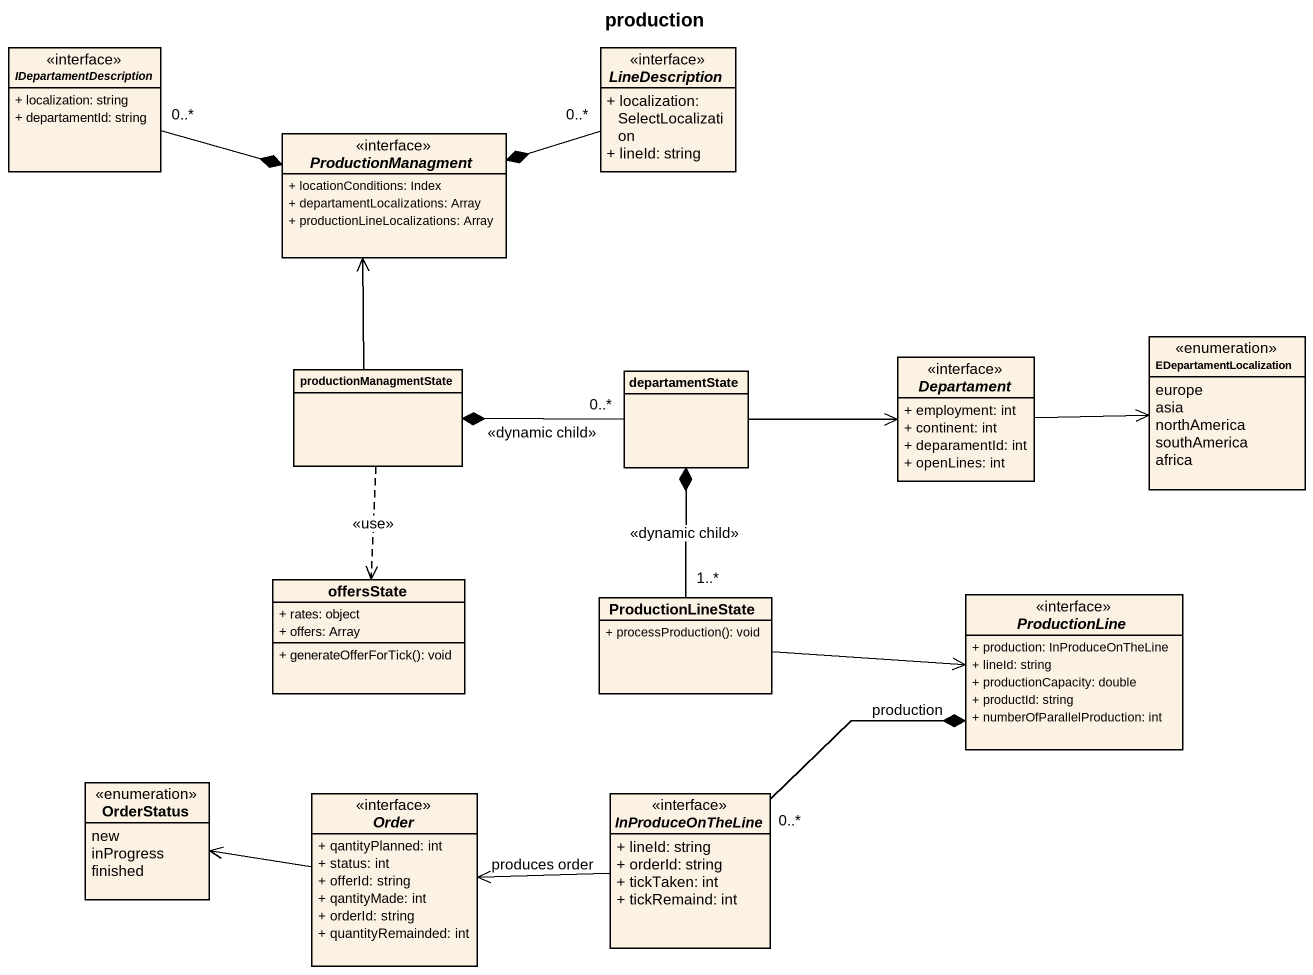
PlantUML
@startuml
title production
hide circle
hide empty members
skinparam classAttributeIconSize 0
interface IDepartamentDescription {
  + localization: string
  + departamentId: string
}
interface LineDescription {
  + localization: SelectLocalization
  + lineId: string
}
interface ProductionManagment {
  + locationConditions: Index
  + departamentLocalizations: Array
  + productionLineLocalizations: Array
}
enum EDepartamentLocalization {
  europe
  asia
  northAmerica
  southAmerica
  africa
}
class productionManagmentState
class departamentState
interface Departament {
  + employment: int
  + continent: int
  + deparamentId: int
  + openLines: int
}
class offersState {
  + rates: object
  + offers: Array
  + generateOfferForTick(): void
}
class ProductionLineState {
  + processProduction(): void
}
interface ProductionLine {
  + production: InProduceOnTheLine
  + lineId: string
  + productionCapacity: double
  + productId: string
  + numberOfParallelProduction: int
}
enum OrderStatus {
  new
  inProgress
  finished
}
interface Order {
  + qantityPlanned: int
  + status: int
  + offerId: string
  + qantityMade: int
  + orderId: string
  + quantityRemainded: int
}
interface InProduceOnTheLine {
  + lineId: string
  + orderId: string
  + tickTaken: int
  + tickRemaind: int
}
IDepartamentDescription "0..*" -right-* ProductionManagment
LineDescription "0..*" -left-* ProductionManagment
productionManagmentState -up-> ProductionManagment
productionManagmentState ..> offersState : <<use>>
departamentState "0..*" -left-* productionManagmentState : <<dynamic child>>
departamentState -right-> Departament
Departament -right-> EDepartamentLocalization
ProductionLineState "1..*" -up-* departamentState : <<dynamic child>>
ProductionLineState -right-> ProductionLine
Order -left-> OrderStatus
InProduceOnTheLine "0..*" -right-* ProductionLine : production
InProduceOnTheLine -left-> Order : produces order
@enduml
